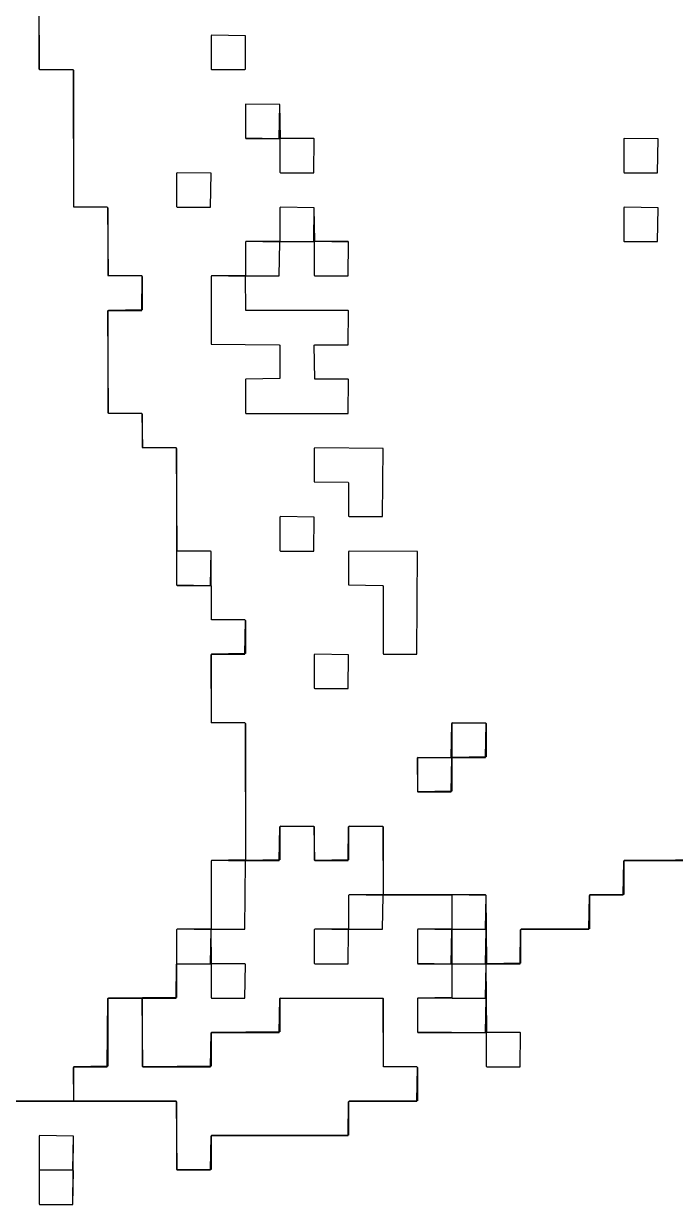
# Model space of a CAD drawing. Extents: x 354370 to 354668, y 4740257 to 4740745.
# Drawn here: x 354480.5 to 354541.1, y 4740399.2 to 4740509 of the extents above; entities that cross this region are included whole.
import ezdxf

# ---------------------------------------------------------------- set-up
doc = ezdxf.new("R2010")
doc.units = 0
for name, color, linetype in [('mud', 3, 'CONTINUOUS'), ('rock', 4, 'CONTINUOUS'), ('sand', 2, 'CONTINUOUS'), ('unclassed', 1, 'CONTINUOUS')]:
    doc.layers.add(name, color=color, linetype=linetype)

msp = doc.modelspace()

# ---------------------------------------------------------------- linework, layer by layer
at = {"layer": 'mud'}
for points in [[(354520.368207, 4740421.557713), (354520.318207, 4740421.507713), (354520.318207, 4740418.407713), (354520.368207, 4740418.357713), (354523.468207, 4740418.357713), (354523.518207, 4740421.507713)], [(354481.968207, 4740402.357713), (354481.918207, 4740402.307713), (354481.918207, 4740399.207713), (354481.968207, 4740399.157713), (354485.068207, 4740399.157713), (354485.118207, 4740402.307713)]]:
    msp.add_lwpolyline(points, close=True, dxfattribs=at)
at = {"layer": 'rock'}
for points in [[(354497.968207, 4740507.957715), (354497.918207, 4740507.907715), (354497.918207, 4740504.807715), (354497.968207, 4740504.757715), (354501.068207, 4740504.757715), (354501.118207, 4740504.807715), (354501.118207, 4740507.907715)], [(354501.168207, 4740501.557715), (354501.118207, 4740501.507715), (354501.118207, 4740498.407715), (354501.168207, 4740498.357715), (354504.268207, 4740498.357715), (354504.318207, 4740501.507715)], [(354504.368207, 4740498.357715), (354504.318207, 4740498.307715), (354504.318207, 4740495.207715), (354504.368207, 4740495.157715), (354507.468207, 4740495.157715), (354507.518207, 4740498.307715)], [(354536.368207, 4740498.357715), (354536.318207, 4740498.307715), (354536.318207, 4740495.207715), (354536.368207, 4740495.157715), (354539.468207, 4740495.157715), (354539.518207, 4740498.307715)], [(354494.768207, 4740495.157715), (354494.718207, 4740495.107715), (354494.718207, 4740492.007714), (354494.768207, 4740491.957714), (354497.868207, 4740491.957714), (354497.918207, 4740495.107715)], [(354504.368207, 4740491.957714), (354504.318207, 4740491.907714), (354504.318207, 4740488.807714), (354504.368207, 4740488.757714), (354507.468207, 4740488.757714), (354507.518207, 4740491.907714)], [(354501.168207, 4740488.757714), (354501.118207, 4740488.707714), (354501.118207, 4740485.607714), (354501.168207, 4740485.557714), (354504.268207, 4740485.557714), (354504.318207, 4740488.707714)], [(354507.568207, 4740488.757714), (354507.518207, 4740488.707714), (354507.518207, 4740485.607714), (354507.568207, 4740485.557714), (354510.668207, 4740485.557714), (354510.718207, 4740488.707714)], [(354507.518207, 4740479.107714), (354507.568207, 4740479.157714), (354510.668207, 4740479.157714), (354510.718207, 4740482.307714), (354510.668207, 4740482.357714), (354501.168207, 4740482.357714), (354501.118207, 4740485.507714), (354497.968207, 4740485.557714), (354497.918207, 4740485.507714), (354497.918207, 4740479.207714), (354504.268207, 4740479.157714), (354504.318207, 4740479.107714), (354504.318207, 4740476.007714), (354501.168207, 4740475.957714), (354501.118207, 4740475.907714), (354501.118207, 4740472.807714), (354501.168207, 4740472.757714), (354510.668207, 4740472.757714), (354510.718207, 4740475.907714), (354510.668207, 4740475.957714), (354507.568207, 4740475.957714)], [(354507.568207, 4740469.557714), (354507.518207, 4740469.507714), (354507.518207, 4740466.407714), (354510.668207, 4740466.357714), (354510.718207, 4740466.307714), (354510.718207, 4740463.207714), (354510.768207, 4740463.157714), (354513.868207, 4740463.157714), (354513.918207, 4740469.507714)], [(354504.368207, 4740463.157714), (354504.318207, 4740463.107714), (354504.318207, 4740460.007714), (354504.368207, 4740459.957714), (354507.468207, 4740459.957714), (354507.518207, 4740463.107714)], [(354494.768207, 4740459.957714), (354494.718207, 4740459.907714), (354494.718207, 4740456.807714), (354494.768207, 4740456.757714), (354497.868207, 4740456.757714), (354497.918207, 4740459.907714)], [(354510.768207, 4740459.957714), (354510.718207, 4740459.907714), (354510.718207, 4740456.807714), (354513.868207, 4740456.757714), (354513.918207, 4740456.707714), (354513.918207, 4740450.407714), (354513.968207, 4740450.357714), (354517.068207, 4740450.357714), (354517.118207, 4740459.907714)], [(354507.568207, 4740450.357714), (354507.518207, 4740450.307714), (354507.518207, 4740447.207714), (354507.568207, 4740447.157714), (354510.668207, 4740447.157714), (354510.718207, 4740450.307714)], [(354520.368207, 4740443.957714), (354520.318207, 4740443.907714), (354520.318207, 4740440.807714), (354520.368207, 4740440.757714), (354523.468207, 4740440.757714), (354523.518207, 4740443.907714)], [(354517.168207, 4740440.757714), (354517.118207, 4740440.707714), (354517.118207, 4740437.607714), (354517.168207, 4740437.557714), (354520.268207, 4740437.557714), (354520.318207, 4740440.707714)], [(354520.368207, 4740424.757713), (354520.318207, 4740424.707713), (354520.318207, 4740421.607713), (354520.368207, 4740421.557713), (354523.468207, 4740421.557713), (354523.518207, 4740424.707713)], [(354481.968207, 4740405.557713), (354481.918207, 4740405.507713), (354481.918207, 4740399.207713), (354481.968207, 4740399.157713), (354485.068207, 4740399.157713), (354485.118207, 4740405.507713)]]:
    msp.add_lwpolyline(points, close=True, dxfattribs=at)
msp.add_lwpolyline([(354478.768207, 4740408.757713), (354494.668207, 4740408.757713), (354494.718207, 4740408.707713), (354494.718207, 4740402.407713), (354494.768207, 4740402.357713), (354497.868207, 4740402.357713), (354497.918207, 4740405.507713), (354497.968207, 4740405.557713), (354510.668207, 4740405.557713), (354510.718207, 4740408.707713), (354510.768207, 4740408.757713), (354517.068207, 4740408.757713), (354517.118207, 4740411.907713), (354517.068207, 4740411.957713), (354513.968207, 4740411.957713), (354513.918207, 4740418.307713), (354504.368207, 4740418.357713), (354504.318207, 4740418.307713), (354504.318207, 4740415.207713), (354497.968207, 4740415.157713), (354497.918207, 4740415.107713), (354497.918207, 4740412.007713), (354491.568207, 4740411.957713), (354491.518207, 4740418.307713), (354491.568207, 4740418.357713), (354494.668207, 4740418.357713), (354494.718207, 4740421.507713), (354494.768207, 4740421.557713), (354497.868207, 4740421.557713), (354497.918207, 4740421.507713), (354497.918207, 4740418.407713), (354497.968207, 4740418.357713), (354501.068207, 4740418.357713), (354501.118207, 4740421.507713), (354501.068207, 4740421.557713), (354497.968207, 4740421.557713), (354497.918207, 4740424.707713), (354497.968207, 4740424.757713), (354501.068207, 4740424.757713), (354501.118207, 4740431.107714), (354501.168207, 4740431.157714), (354504.268207, 4740431.157714), (354504.318207, 4740434.307714), (354504.368207, 4740434.357714), (354507.468207, 4740434.357714), (354507.518207, 4740434.307714), (354507.518207, 4740431.207714), (354507.568207, 4740431.157714), (354510.668207, 4740431.157714), (354510.718207, 4740434.307714), (354510.768207, 4740434.357714), (354513.868207, 4740434.357714), (354513.918207, 4740434.307714), (354513.918207, 4740428.007714), (354510.768207, 4740427.957713), (354510.718207, 4740427.907713), (354510.718207, 4740424.807713), (354507.568207, 4740424.757713), (354507.518207, 4740424.707713), (354507.518207, 4740421.607713), (354507.568207, 4740421.557713), (354510.668207, 4740421.557713), (354510.718207, 4740424.707713), (354510.768207, 4740424.757713), (354513.868207, 4740424.757713), (354513.918207, 4740427.907713), (354513.968207, 4740427.957713), (354520.268207, 4740427.957713), (354520.318207, 4740427.907713), (354520.318207, 4740424.807713), (354517.168207, 4740424.757713), (354517.118207, 4740424.707713), (354517.118207, 4740421.607713), (354520.268207, 4740421.557713), (354520.318207, 4740421.507713), (354520.318207, 4740418.407713), (354517.168207, 4740418.357713), (354517.118207, 4740418.307713), (354517.118207, 4740415.207713), (354523.468207, 4740415.157713), (354523.518207, 4740415.107713), (354523.518207, 4740412.007713), (354523.568207, 4740411.957713), (354526.668207, 4740411.957713), (354526.718207, 4740415.107713), (354526.668207, 4740415.157713), (354523.568207, 4740415.157713), (354523.518207, 4740421.507713), (354523.568207, 4740421.557713), (354526.668207, 4740421.557713), (354526.718207, 4740424.707713), (354526.768207, 4740424.757713), (354533.068207, 4740424.757713), (354533.118207, 4740427.907713), (354533.168207, 4740427.957713), (354536.268207, 4740427.957713), (354536.318207, 4740431.107714), (354536.368207, 4740431.157714), (354545.868208, 4740431.157714)], dxfattribs=at)
at = {"layer": 'sand'}
msp.add_lwpolyline([(354481.868207, 4740517.557715), (354481.918207, 4740504.807715), (354481.968207, 4740504.757715), (354485.068207, 4740504.757715), (354485.118207, 4740504.707715), (354485.118207, 4740492.007714), (354488.268207, 4740491.957714), (354488.318207, 4740491.907714), (354488.318207, 4740485.607714), (354491.468207, 4740485.557714), (354491.518207, 4740485.507714), (354491.518207, 4740482.407714), (354488.368207, 4740482.357714), (354488.318207, 4740482.307714), (354488.318207, 4740472.807714), (354491.468207, 4740472.757714), (354491.518207, 4740472.707714), (354491.518207, 4740469.607714), (354494.668207, 4740469.557714), (354494.718207, 4740469.507714), (354494.718207, 4740456.807714), (354497.868207, 4740456.757714), (354497.918207, 4740456.707714), (354497.918207, 4740453.607714), (354501.068207, 4740453.557714), (354501.118207, 4740453.507714), (354501.118207, 4740450.407714), (354497.968207, 4740450.357714), (354497.918207, 4740450.307714), (354497.918207, 4740444.007714), (354501.068207, 4740443.957714), (354501.118207, 4740443.907714), (354501.118207, 4740431.207714), (354497.968207, 4740431.157714), (354497.918207, 4740431.107714), (354497.918207, 4740424.807713), (354494.768207, 4740424.757713), (354494.718207, 4740424.707713), (354494.718207, 4740418.407713), (354488.368207, 4740418.357713), (354488.318207, 4740418.307713), (354488.318207, 4740412.007713), (354485.168207, 4740411.957713), (354485.118207, 4740411.907713), (354485.118207, 4740408.807713), (354478.768207, 4740408.757713)], dxfattribs=at)
for points in [[(354536.368207, 4740491.957714), (354536.318207, 4740491.907714), (354536.318207, 4740488.807714), (354536.368207, 4740488.757714), (354539.468207, 4740488.757714), (354539.518207, 4740491.907714)], [(354520.368207, 4740427.957713), (354520.318207, 4740427.907713), (354520.318207, 4740424.807713), (354520.368207, 4740424.757713), (354523.468207, 4740424.757713), (354523.518207, 4740427.907713)]]:
    msp.add_lwpolyline(points, close=True, dxfattribs=at)
at = {"layer": 'unclassed'}
msp.add_lwpolyline([(354545.918208, 4740431.207714), (354536.368207, 4740431.157714), (354536.318207, 4740431.107714), (354536.318207, 4740428.007714), (354533.168207, 4740427.957713), (354533.118207, 4740427.907713), (354533.118207, 4740424.807713), (354526.768207, 4740424.757713), (354526.718207, 4740424.707713), (354526.718207, 4740421.607713), (354523.568207, 4740421.557713), (354523.518207, 4740427.907713), (354523.468207, 4740427.957713), (354513.968207, 4740427.957713), (354513.918207, 4740434.307714), (354510.768207, 4740434.357714), (354510.718207, 4740434.307714), (354510.718207, 4740431.207714), (354507.568207, 4740431.157714), (354507.518207, 4740434.307714), (354504.368207, 4740434.357714), (354504.318207, 4740434.307714), (354504.318207, 4740431.207714), (354501.168207, 4740431.157714), (354501.118207, 4740443.907714), (354501.068207, 4740443.957714), (354497.968207, 4740443.957714), (354497.918207, 4740450.307714), (354497.968207, 4740450.357714), (354501.068207, 4740450.357714), (354501.118207, 4740453.507714), (354501.068207, 4740453.557714), (354497.968207, 4740453.557714), (354497.918207, 4740459.907714), (354497.868207, 4740459.957714), (354494.768207, 4740459.957714), (354494.718207, 4740469.507714), (354494.668207, 4740469.557714), (354491.568207, 4740469.557714), (354491.518207, 4740472.707714), (354491.468207, 4740472.757714), (354488.368207, 4740472.757714), (354488.318207, 4740482.307714), (354488.368207, 4740482.357714), (354491.468207, 4740482.357714), (354491.518207, 4740485.507714), (354491.468207, 4740485.557714), (354488.368207, 4740485.557714), (354488.318207, 4740491.907714), (354488.268207, 4740491.957714), (354485.168207, 4740491.957714), (354485.118207, 4740504.707715), (354481.968207, 4740504.757715), (354481.918207, 4740504.807715), (354481.918207, 4740517.507715)], dxfattribs=at)
for points in [[(354497.968207, 4740507.957715), (354497.918207, 4740507.907715), (354497.918207, 4740504.807715), (354497.968207, 4740504.757715), (354501.068207, 4740504.757715), (354501.118207, 4740504.807715), (354501.118207, 4740507.907715)], [(354501.168207, 4740501.557715), (354501.118207, 4740501.507715), (354501.118207, 4740498.407715), (354504.268207, 4740498.357715), (354504.318207, 4740498.307715), (354504.318207, 4740495.207715), (354504.368207, 4740495.157715), (354507.468207, 4740495.157715), (354507.518207, 4740498.307715), (354507.468207, 4740498.357715), (354504.368207, 4740498.357715), (354504.318207, 4740501.507715)], [(354536.368207, 4740498.357715), (354536.318207, 4740498.307715), (354536.318207, 4740495.207715), (354536.368207, 4740495.157715), (354539.468207, 4740495.157715), (354539.518207, 4740498.307715)], [(354494.768207, 4740495.157715), (354494.718207, 4740495.107715), (354494.718207, 4740492.007714), (354494.768207, 4740491.957714), (354497.868207, 4740491.957714), (354497.918207, 4740495.107715)], [(354507.518207, 4740479.107714), (354507.568207, 4740479.157714), (354510.668207, 4740479.157714), (354510.718207, 4740482.307714), (354510.668207, 4740482.357714), (354501.168207, 4740482.357714), (354501.118207, 4740485.507714), (354501.168207, 4740485.557714), (354504.268207, 4740485.557714), (354504.318207, 4740488.707714), (354504.368207, 4740488.757714), (354507.468207, 4740488.757714), (354507.518207, 4740488.707714), (354507.518207, 4740485.607714), (354507.568207, 4740485.557714), (354510.668207, 4740485.557714), (354510.718207, 4740488.707714), (354510.668207, 4740488.757714), (354507.568207, 4740488.757714), (354507.518207, 4740491.907714), (354504.368207, 4740491.957714), (354504.318207, 4740491.907714), (354504.318207, 4740488.807714), (354501.168207, 4740488.757714), (354501.118207, 4740488.707714), (354501.118207, 4740485.607714), (354497.968207, 4740485.557714), (354497.918207, 4740485.507714), (354497.918207, 4740479.207714), (354504.268207, 4740479.157714), (354504.318207, 4740479.107714), (354504.318207, 4740476.007714), (354501.168207, 4740475.957714), (354501.118207, 4740475.907714), (354501.118207, 4740472.807714), (354501.168207, 4740472.757714), (354510.668207, 4740472.757714), (354510.718207, 4740475.907714), (354510.668207, 4740475.957714), (354507.568207, 4740475.957714)], [(354536.368207, 4740491.957714), (354536.318207, 4740491.907714), (354536.318207, 4740488.807714), (354536.368207, 4740488.757714), (354539.468207, 4740488.757714), (354539.518207, 4740491.907714)], [(354507.568207, 4740469.557714), (354507.518207, 4740469.507714), (354507.518207, 4740466.407714), (354510.668207, 4740466.357714), (354510.718207, 4740466.307714), (354510.718207, 4740463.207714), (354510.768207, 4740463.157714), (354513.868207, 4740463.157714), (354513.918207, 4740469.507714)], [(354504.368207, 4740463.157714), (354504.318207, 4740463.107714), (354504.318207, 4740460.007714), (354504.368207, 4740459.957714), (354507.468207, 4740459.957714), (354507.518207, 4740463.107714)], [(354510.768207, 4740459.957714), (354510.718207, 4740459.907714), (354510.718207, 4740456.807714), (354513.868207, 4740456.757714), (354513.918207, 4740456.707714), (354513.918207, 4740450.407714), (354513.968207, 4740450.357714), (354517.068207, 4740450.357714), (354517.118207, 4740459.907714)], [(354507.568207, 4740450.357714), (354507.518207, 4740450.307714), (354507.518207, 4740447.207714), (354507.568207, 4740447.157714), (354510.668207, 4740447.157714), (354510.718207, 4740450.307714)], [(354517.118207, 4740440.707714), (354517.168207, 4740440.757714), (354520.268207, 4740440.757714), (354520.318207, 4740443.907714), (354520.368207, 4740443.957714), (354523.468207, 4740443.957714), (354523.518207, 4740443.907714), (354523.518207, 4740440.807714), (354520.368207, 4740440.757714), (354520.318207, 4740440.707714), (354520.318207, 4740437.607714), (354517.168207, 4740437.557714)], [(354497.968207, 4740431.157714), (354497.918207, 4740431.107714), (354497.918207, 4740424.807713), (354497.968207, 4740424.757713), (354501.068207, 4740424.757713), (354501.118207, 4740431.107714)], [(354510.768207, 4740427.957713), (354510.718207, 4740427.907713), (354510.718207, 4740424.807713), (354510.768207, 4740424.757713), (354513.868207, 4740424.757713), (354513.918207, 4740427.907713)], [(354494.768207, 4740424.757713), (354494.718207, 4740424.707713), (354494.718207, 4740421.607713), (354494.768207, 4740421.557713), (354497.868207, 4740421.557713), (354497.918207, 4740424.707713)], [(354507.568207, 4740424.757713), (354507.518207, 4740424.707713), (354507.518207, 4740421.607713), (354507.568207, 4740421.557713), (354510.668207, 4740421.557713), (354510.718207, 4740424.707713)], [(354517.168207, 4740424.757713), (354517.118207, 4740424.707713), (354517.118207, 4740421.607713), (354517.168207, 4740421.557713), (354520.268207, 4740421.557713), (354520.318207, 4740424.707713)], [(354497.968207, 4740421.557713), (354497.918207, 4740421.507713), (354497.918207, 4740418.407713), (354497.968207, 4740418.357713), (354501.068207, 4740418.357713), (354501.118207, 4740421.507713)], [(354497.918207, 4740415.107713), (354497.968207, 4740415.157713), (354504.268207, 4740415.157713), (354504.318207, 4740418.307713), (354504.368207, 4740418.357713), (354513.868207, 4740418.357713), (354513.918207, 4740418.307713), (354513.918207, 4740412.007713), (354517.068207, 4740411.957713), (354517.118207, 4740411.907713), (354517.118207, 4740408.807713), (354510.768207, 4740408.757713), (354510.718207, 4740408.707713), (354510.718207, 4740405.607713), (354497.968207, 4740405.557713), (354497.918207, 4740405.507713), (354497.918207, 4740402.407713), (354494.768207, 4740402.357713), (354494.718207, 4740408.707713), (354494.668207, 4740408.757713), (354485.168207, 4740408.757713), (354485.118207, 4740411.907713), (354485.168207, 4740411.957713), (354488.268207, 4740411.957713), (354488.318207, 4740418.307713), (354488.368207, 4740418.357713), (354491.468207, 4740418.357713), (354491.518207, 4740418.307713), (354491.518207, 4740412.007713), (354491.568207, 4740411.957713), (354497.868207, 4740411.957713)], [(354517.168207, 4740418.357713), (354517.118207, 4740418.307713), (354517.118207, 4740415.207713), (354517.168207, 4740415.157713), (354523.468207, 4740415.157713), (354523.518207, 4740418.307713)], [(354523.568207, 4740415.157713), (354523.518207, 4740415.107713), (354523.518207, 4740412.007713), (354523.568207, 4740411.957713), (354526.668207, 4740411.957713), (354526.718207, 4740415.107713)], [(354481.968207, 4740405.557713), (354481.918207, 4740405.507713), (354481.918207, 4740402.407713), (354481.968207, 4740402.357713), (354485.068207, 4740402.357713), (354485.118207, 4740405.507713)]]:
    msp.add_lwpolyline(points, close=True, dxfattribs=at)

doc.saveas('drawing.dxf')
